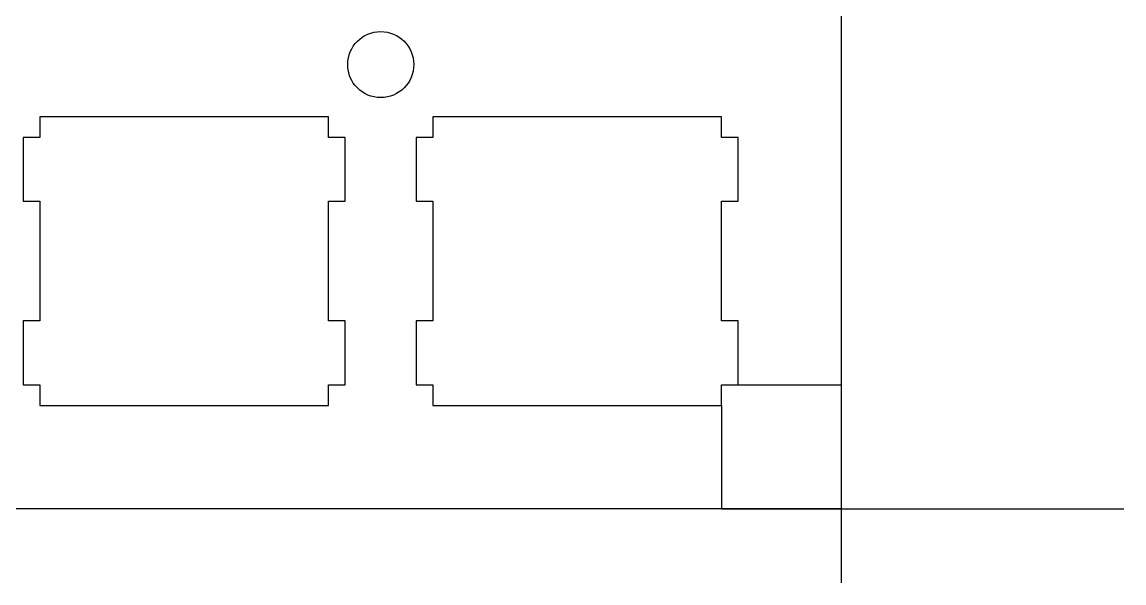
# Model space of a CAD drawing. Extents: x -29 to 79, y -6 to 69.
# Drawn here: x 20.8 to 74.2, y -5.8 to 21.4 of the extents above; entities that cross this region are included whole.
import ezdxf

# ---------------------------------------------------------------- set-up
doc = ezdxf.new("R2010")
doc.units = 0
doc.header["$MEASUREMENT"] = 0
doc.layers.add('辅助线', color=7, linetype='Continuous')

msp = doc.modelspace()

# ---------------------------------------------------------------- linework, layer by layer
at = {"color": 0}
for p, q in [((21.6697, 16.7831), (21.6697, 15.7827)), ((35.669, 16.7831), (21.6697, 16.7831)), ((35.669, 15.7827), (35.669, 16.7831)), ((40.7197, 16.7831), (40.7197, 15.7827)), ((54.719, 16.7831), (40.7197, 16.7831)), ((54.719, 15.7827), (54.719, 16.7831)), ((21.6697, 15.7827), (20.869, 15.7827)), ((20.869, 15.7827), (20.869, 12.6835)), ((36.4698, 15.7827), (35.669, 15.7827)), ((36.4698, 12.6835), (36.4698, 15.7827)), ((40.7197, 15.7827), (39.9189, 15.7827)), ((39.9189, 15.7827), (39.9189, 12.6835)), ((55.5198, 15.7827), (54.719, 15.7827)), ((55.5198, 12.6835), (55.5198, 15.7827)), ((20.869, 12.6835), (21.6697, 12.6835)), ((21.6697, 12.6835), (21.6697, 6.88329)), ((35.669, 6.88329), (35.669, 12.6835)), ((35.669, 12.6835), (36.4698, 12.6835)), ((39.9189, 12.6835), (40.7197, 12.6835)), ((40.7197, 12.6835), (40.7197, 6.88329)), ((54.719, 6.88329), (54.719, 12.6835)), ((54.719, 12.6835), (55.5198, 12.6835)), ((21.6697, 6.88329), (20.869, 6.88329)), ((20.869, 6.88329), (20.869, 3.78273)), ((36.4698, 6.88329), (35.669, 6.88329)), ((36.4698, 3.78273), (36.4698, 6.88329)), ((40.7197, 6.88329), (39.9189, 6.88329)), ((39.9189, 6.88329), (39.9189, 3.78273)), ((55.5198, 6.88329), (54.719, 6.88329)), ((55.5198, 3.78273), (55.5198, 6.88329)), ((20.869, 3.78273), (21.6697, 3.78273)), ((21.6697, 3.78273), (21.6697, 2.78364)), ((35.669, 2.78364), (35.669, 3.78273)), ((35.669, 3.78273), (36.4698, 3.78273)), ((39.9189, 3.78273), (40.7197, 3.78273)), ((40.7197, 3.78273), (40.7197, 2.78364)), ((54.719, 2.78364), (54.719, 3.78273)), ((54.719, 3.78273), (55.5198, 3.78273)), ((21.6697, 2.78364), (35.669, 2.78364)), ((40.7197, 2.78364), (54.719, 2.78364))]:
    msp.add_line(p, q, dxfattribs=at)
at = {"linetype": 'Continuous'}
msp.add_lwpolyline([(-3.18099, 40.833), (60.5198, 40.833), (60.5198, -2.21636), (-3.18099, -2.21636)], close=True, dxfattribs=at)
msp.add_circle((38.19435, 19.3077), 1.6, dxfattribs=at)
at = {"layer": '辅助线', "linetype": 'Continuous'}
for p, q in [((55.5198, 3.78273), (60.5198, 3.78273)), ((60.5198, 3.78273), (60.5198, -5.81506)), ((54.719, 2.78364), (54.719, -2.21636)), ((54.719, -2.21636), (74.22892, -2.21636))]:
    msp.add_line(p, q, dxfattribs=at)

doc.saveas('drawing.dxf')
